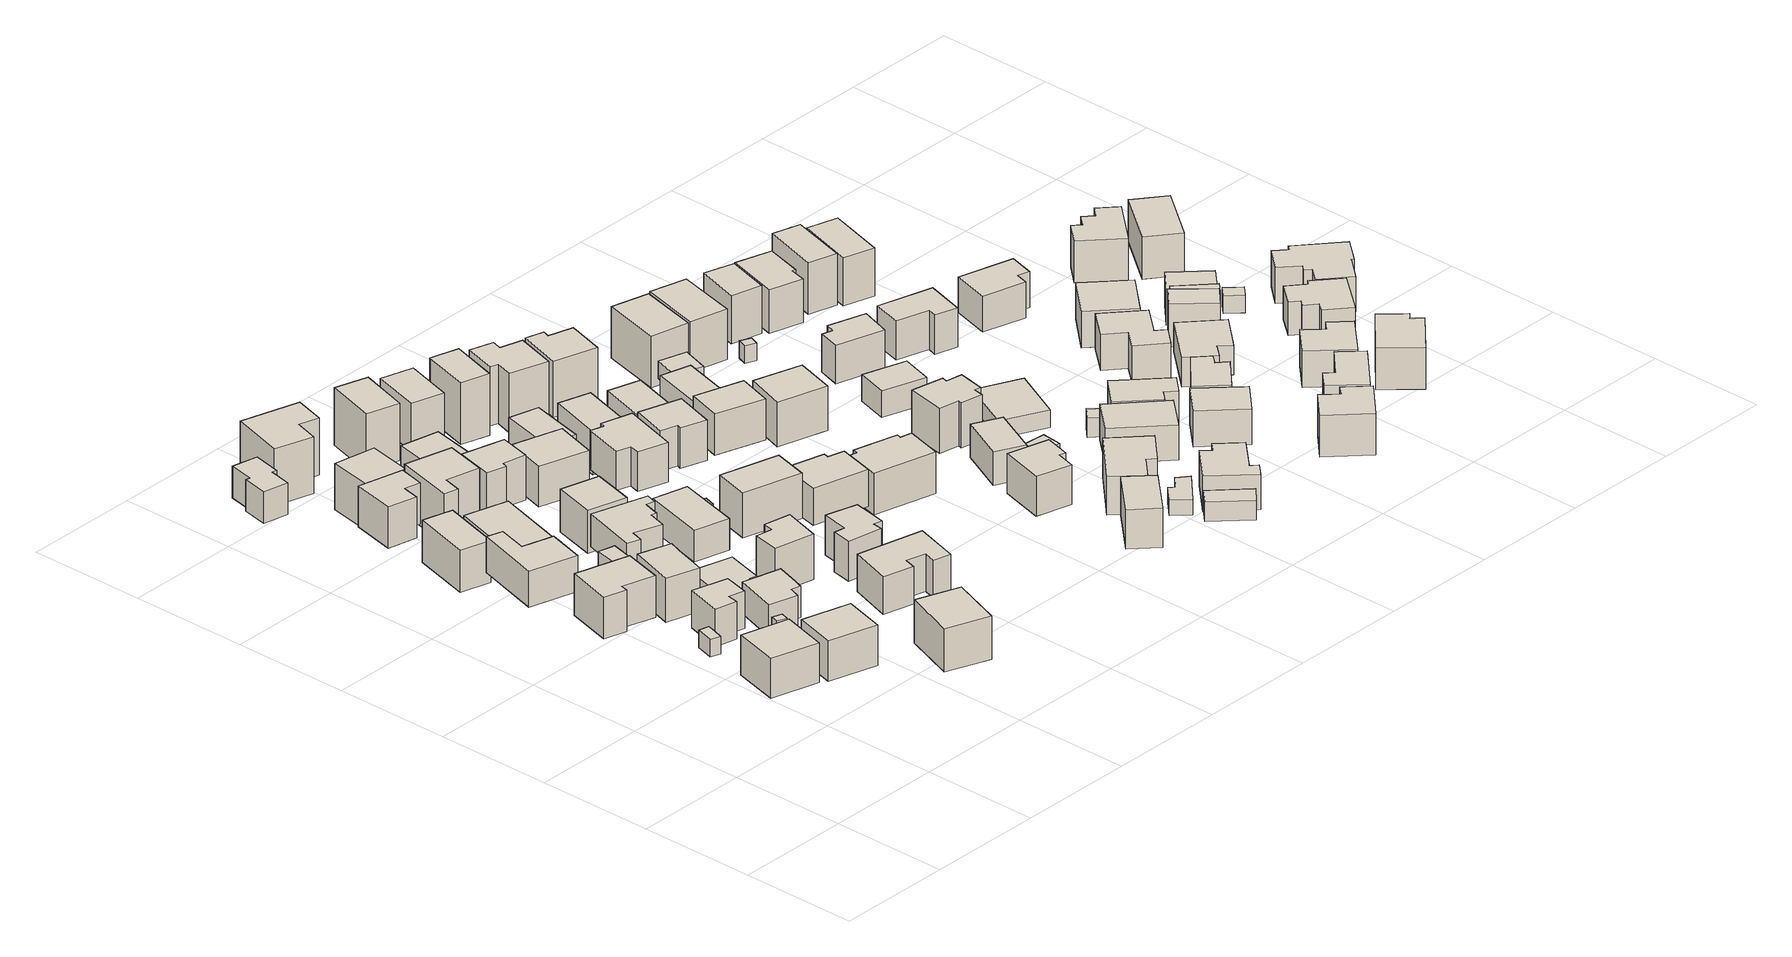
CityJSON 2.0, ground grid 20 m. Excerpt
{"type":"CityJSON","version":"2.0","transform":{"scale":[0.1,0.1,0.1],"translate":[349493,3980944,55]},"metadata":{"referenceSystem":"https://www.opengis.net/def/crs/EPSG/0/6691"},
"CityObjects":{
"building1":{"type":"Building","attributes":{"measuredHeight":8.4},"geometry":[{"type":"Solid","lod":"1","boundaries":[[[[0,1,2,3]],[[2,4,5,3]],[[1,6,4,2]],[[0,7,6,1]],[[3,5,7,0]],[[4,6,7,5]]]]}]},
"building2":{"type":"Building","attributes":{"measuredHeight":3},"geometry":[{"type":"Solid","lod":"1","boundaries":[[[[8,9,10,11,12]],[[11,13,14,12]],[[10,15,13,11]],[[9,16,15,10]],[[8,17,16,9]],[[12,14,17,8]],[[13,15,16,17,14]]]]}]},
"building3":{"type":"Building","attributes":{"measuredHeight":8.1},"geometry":[{"type":"Solid","lod":"1","boundaries":[[[[18,19,20,21,22,23]],[[22,24,25,23]],[[21,26,24,22]],[[20,27,26,21]],[[19,28,27,20]],[[18,29,28,19]],[[23,25,29,18]],[[24,26,27,28,29,25]]]]}]},
"building4":{"type":"Building","attributes":{"measuredHeight":8.3},"geometry":[{"type":"Solid","lod":"1","boundaries":[[[[30,31,32,33]],[[32,34,35,33]],[[31,36,34,32]],[[30,37,36,31]],[[33,35,37,30]],[[34,36,37,35]]]]}]},
"building5":{"type":"Building","attributes":{"measuredHeight":6.3},"geometry":[{"type":"Solid","lod":"1","boundaries":[[[[38,39,40,41,42,43]],[[42,44,45,43]],[[41,46,44,42]],[[40,47,46,41]],[[39,48,47,40]],[[38,49,48,39]],[[43,45,49,38]],[[44,46,47,48,49,45]]]]}]},
"building6":{"type":"Building","attributes":{"measuredHeight":8.4},"geometry":[{"type":"Solid","lod":"1","boundaries":[[[[50,51,52,53,54,55]],[[54,56,57,55]],[[53,58,56,54]],[[52,59,58,53]],[[51,60,59,52]],[[50,61,60,51]],[[55,57,61,50]],[[56,58,59,60,61,57]]]]}]},
"building7":{"type":"Building","attributes":{"measuredHeight":3},"geometry":[{"type":"Solid","lod":"1","boundaries":[[[[62,63,64,65]],[[64,66,67,65]],[[63,68,66,64]],[[62,69,68,63]],[[65,67,69,62]],[[66,68,69,67]]]]}]},
"building8":{"type":"Building","attributes":{"measuredHeight":9},"geometry":[{"type":"Solid","lod":"1","boundaries":[[[[70,71,72,73]],[[72,74,75,73]],[[71,76,74,72]],[[70,77,76,71]],[[73,75,77,70]],[[74,76,77,75]]]]}]},
"building9":{"type":"Building","attributes":{"measuredHeight":7.5},"geometry":[{"type":"Solid","lod":"1","boundaries":[[[[78,79,80,81,82]],[[81,83,84,82]],[[80,85,83,81]],[[79,86,85,80]],[[78,87,86,79]],[[82,84,87,78]],[[83,85,86,87,84]]]]}]},
"building10":{"type":"Building","attributes":{"measuredHeight":5.4},"geometry":[{"type":"Solid","lod":"1","boundaries":[[[[88,89,90,91,92,93,94]],[[93,95,96,94]],[[92,97,95,93]],[[91,98,97,92]],[[90,99,98,91]],[[89,100,99,90]],[[88,101,100,89]],[[94,96,101,88]],[[95,97,98,99,100,101,96]]]]}]},
"building11":{"type":"Building","attributes":{"measuredHeight":6.8},"geometry":[{"type":"Solid","lod":"1","boundaries":[[[[102,103,104,105,106,107]],[[106,108,109,107]],[[105,110,108,106]],[[104,111,110,105]],[[103,112,111,104]],[[102,113,112,103]],[[107,109,113,102]],[[108,110,111,112,113,109]]]]}]},
"building12":{"type":"Building","attributes":{"measuredHeight":8.8},"geometry":[{"type":"Solid","lod":"1","boundaries":[[[[114,115,116,117]],[[116,118,119,117]],[[115,120,118,116]],[[114,121,120,115]],[[117,119,121,114]],[[118,120,121,119]]]]}]},
"building13":{"type":"Building","attributes":{"measuredHeight":3},"geometry":[{"type":"Solid","lod":"1","boundaries":[[[[122,123,124,125]],[[124,126,127,125]],[[123,128,126,124]],[[122,129,128,123]],[[125,127,129,122]],[[126,128,129,127]]]]}]},
"building14":{"type":"Building","attributes":{"measuredHeight":3},"geometry":[{"type":"Solid","lod":"1","boundaries":[[[[130,131,132,133,134,135]],[[134,136,137,135]],[[133,138,136,134]],[[132,139,138,133]],[[131,140,139,132]],[[130,141,140,131]],[[135,137,141,130]],[[136,138,139,140,141,137]]]]}]},
"building15":{"type":"Building","attributes":{"measuredHeight":7},"geometry":[{"type":"Solid","lod":"1","boundaries":[[[[142,143,144,145,146,147]],[[146,148,149,147]],[[145,150,148,146]],[[144,151,150,145]],[[143,152,151,144]],[[142,153,152,143]],[[147,149,153,142]],[[148,150,151,152,153,149]]]]}]},
"building16":{"type":"Building","attributes":{"measuredHeight":8.1},"geometry":[{"type":"Solid","lod":"1","boundaries":[[[[154,155,156,157,158,159,160,161,162,163]],[[162,164,165,163]],[[161,166,164,162]],[[160,167,166,161]],[[159,168,167,160]],[[158,169,168,159]],[[157,170,169,158]],[[156,171,170,157]],[[155,172,171,156]],[[154,173,172,155]],[[163,165,173,154]],[[164,166,167,168,169,170,171,172,173,165]]]]}]},
"building17":{"type":"Building","attributes":{"measuredHeight":6.6},"geometry":[{"type":"Solid","lod":"1","boundaries":[[[[174,175,176,177,178,179,180,181]],[[180,182,183,181]],[[179,184,182,180]],[[178,185,184,179]],[[177,186,185,178]],[[176,187,186,177]],[[175,188,187,176]],[[174,189,188,175]],[[181,183,189,174]],[[182,184,185,186,187,188,189,183]]]]}]},
"building18":{"type":"Building","attributes":{"measuredHeight":9.1},"geometry":[{"type":"Solid","lod":"1","boundaries":[[[[190,191,192,193]],[[192,194,195,193]],[[191,196,194,192]],[[190,197,196,191]],[[193,195,197,190]],[[194,196,197,195]]]]}]},
"building19":{"type":"Building","attributes":{"measuredHeight":9.7},"geometry":[{"type":"Solid","lod":"1","boundaries":[[[[198,199,200,201,202,203]],[[202,204,205,203]],[[201,206,204,202]],[[200,207,206,201]],[[199,208,207,200]],[[198,209,208,199]],[[203,205,209,198]],[[204,206,207,208,209,205]]]]}]},
"building20":{"type":"Building","attributes":{"measuredHeight":8.8},"geometry":[{"type":"Solid","lod":"1","boundaries":[[[[210,211,212,213,214,215]],[[214,216,217,215]],[[213,218,216,214]],[[212,219,218,213]],[[211,220,219,212]],[[210,221,220,211]],[[215,217,221,210]],[[216,218,219,220,221,217]]]]}]},
"building21":{"type":"Building","attributes":{"measuredHeight":8.9},"geometry":[{"type":"Solid","lod":"1","boundaries":[[[[222,223,224,225]],[[224,226,227,225]],[[223,228,226,224]],[[222,229,228,223]],[[225,227,229,222]],[[226,228,229,227]]]]}]},
"building22":{"type":"Building","attributes":{"measuredHeight":7.9},"geometry":[{"type":"Solid","lod":"1","boundaries":[[[[230,231,232,233,234,235,236,237]],[[236,238,239,237]],[[235,240,238,236]],[[234,241,240,235]],[[233,242,241,234]],[[232,243,242,233]],[[231,244,243,232]],[[230,245,244,231]],[[237,239,245,230]],[[238,240,241,242,243,244,245,239]]]]}]},
"building23":{"type":"Building","attributes":{"measuredHeight":7.2},"geometry":[{"type":"Solid","lod":"1","boundaries":[[[[246,247,248,249]],[[248,250,251,249]],[[247,252,250,248]],[[246,253,252,247]],[[249,251,253,246]],[[250,252,253,251]]]]}]},
"building24":{"type":"Building","attributes":{"measuredHeight":9},"geometry":[{"type":"Solid","lod":"1","boundaries":[[[[254,255,256,257,258,259]],[[258,260,261,259]],[[257,262,260,258]],[[256,263,262,257]],[[255,264,263,256]],[[254,265,264,255]],[[259,261,265,254]],[[260,262,263,264,265,261]]]]}]},
"building25":{"type":"Building","attributes":{"measuredHeight":11.5},"geometry":[{"type":"Solid","lod":"1","boundaries":[[[[266,267,268,269,270,271]],[[270,272,273,271]],[[269,274,272,270]],[[268,275,274,269]],[[267,276,275,268]],[[266,277,276,267]],[[271,273,277,266]],[[272,274,275,276,277,273]]]]}]},
"building26":{"type":"Building","attributes":{"measuredHeight":11.5},"geometry":[{"type":"Solid","lod":"1","boundaries":[[[[266,267,268,269,270,271]],[[270,272,273,271]],[[269,274,272,270]],[[268,275,274,269]],[[267,276,275,268]],[[266,277,276,267]],[[271,273,277,266]],[[272,274,275,276,277,273]]]]}]},
"building27":{"type":"Building","attributes":{"measuredHeight":7.4},"geometry":[{"type":"Solid","lod":"1","boundaries":[[[[278,279,280,281]],[[280,282,283,281]],[[279,284,282,280]],[[278,285,284,279]],[[281,283,285,278]],[[282,284,285,283]]]]}]},
"building28":{"type":"Building","attributes":{"measuredHeight":7.8},"geometry":[{"type":"Solid","lod":"1","boundaries":[[[[286,287,288,289,290,291,292,293]],[[292,294,295,293]],[[291,296,294,292]],[[290,297,296,291]],[[289,298,297,290]],[[288,299,298,289]],[[287,300,299,288]],[[286,301,300,287]],[[293,295,301,286]],[[294,296,297,298,299,300,301,295]]]]}]},
"building29":{"type":"Building","attributes":{"measuredHeight":3},"geometry":[{"type":"Solid","lod":"1","boundaries":[[[[302,303,304,305]],[[304,306,307,305]],[[303,308,306,304]],[[302,309,308,303]],[[305,307,309,302]],[[306,308,309,307]]]]}]},
"building30":{"type":"Building","attributes":{"measuredHeight":6.9},"geometry":[{"type":"Solid","lod":"1","boundaries":[[[[310,311,312,313]],[[312,314,315,313]],[[311,316,314,312]],[[310,317,316,311]],[[313,315,317,310]],[[314,316,317,315]]]]}]},
"building31":{"type":"Building","attributes":{"measuredHeight":8.6},"geometry":[{"type":"Solid","lod":"1","boundaries":[[[[318,319,320,321]],[[320,322,323,321]],[[319,324,322,320]],[[318,325,324,319]],[[321,323,325,318]],[[322,324,325,323]]]]}]},
"building32":{"type":"Building","attributes":{"measuredHeight":9.8},"geometry":[{"type":"Solid","lod":"1","boundaries":[[[[326,327,328,329]],[[328,330,331,329]],[[327,332,330,328]],[[326,333,332,327]],[[329,331,333,326]],[[330,332,333,331]]]]}]},
"building33":{"type":"Building","attributes":{"measuredHeight":9.8},"geometry":[{"type":"Solid","lod":"1","boundaries":[[[[329,326,327,328]],[[327,332,330,328]],[[326,333,332,327]],[[329,331,333,326]],[[328,330,331,329]],[[332,333,331,330]]]]}]},
"building34":{"type":"Building","attributes":{"measuredHeight":8.1},"geometry":[{"type":"Solid","lod":"1","boundaries":[[[[334,335,336,337]],[[336,338,339,337]],[[335,340,338,336]],[[334,341,340,335]],[[337,339,341,334]],[[338,340,341,339]]]]}]},
"building35":{"type":"Building","attributes":{"measuredHeight":8.5},"geometry":[{"type":"Solid","lod":"1","boundaries":[[[[342,343,344,345,346,347,348,349]],[[348,350,351,349]],[[347,352,350,348]],[[346,353,352,347]],[[345,354,353,346]],[[344,355,354,345]],[[343,356,355,344]],[[342,357,356,343]],[[349,351,357,342]],[[350,352,353,354,355,356,357,351]]]]}]},
"building36":{"type":"Building","attributes":{"measuredHeight":6.2},"geometry":[{"type":"Solid","lod":"1","boundaries":[[[[358,359,360,361,362,363]],[[362,364,365,363]],[[361,366,364,362]],[[360,367,366,361]],[[359,368,367,360]],[[358,369,368,359]],[[363,365,369,358]],[[364,366,367,368,369,365]]]]}]},
"building37":{"type":"Building","attributes":{"measuredHeight":10.2},"geometry":[{"type":"Solid","lod":"1","boundaries":[[[[370,371,372,373]],[[372,374,375,373]],[[371,376,374,372]],[[370,377,376,371]],[[373,375,377,370]],[[374,376,377,375]]]]}]},
"building38":{"type":"Building","attributes":{"measuredHeight":10.2},"geometry":[{"type":"Solid","lod":"1","boundaries":[[[[372,373,370,371]],[[370,377,376,371]],[[373,375,377,370]],[[372,374,375,373]],[[371,376,374,372]],[[377,375,374,376]]]]}]},
"building39":{"type":"Building","attributes":{"measuredHeight":8},"geometry":[{"type":"Solid","lod":"1","boundaries":[[[[378,379,380,381]],[[380,382,383,381]],[[379,384,382,380]],[[378,385,384,379]],[[381,383,385,378]],[[382,384,385,383]]]]}]},
"building40":{"type":"Building","attributes":{"measuredHeight":11.9},"geometry":[{"type":"Solid","lod":"1","boundaries":[[[[386,387,388,389]],[[388,390,391,389]],[[387,392,390,388]],[[386,393,392,387]],[[389,391,393,386]],[[390,392,393,391]]]]}]},
"building41":{"type":"Building","attributes":{"measuredHeight":8},"geometry":[{"type":"Solid","lod":"1","boundaries":[[[[394,395,396,397,398,399]],[[398,400,401,399]],[[397,402,400,398]],[[396,403,402,397]],[[395,404,403,396]],[[394,405,404,395]],[[399,401,405,394]],[[400,402,403,404,405,401]]]]}]},
"building42":{"type":"Building","attributes":{"measuredHeight":7.6},"geometry":[{"type":"Solid","lod":"1","boundaries":[[[[406,407,408,409]],[[408,410,411,409]],[[407,412,410,408]],[[406,413,412,407]],[[409,411,413,406]],[[410,412,413,411]]]]}]},
"building43":{"type":"Building","attributes":{"measuredHeight":8.5},"geometry":[{"type":"Solid","lod":"1","boundaries":[[[[414,415,416,417,418,419,420,421]],[[420,422,423,421]],[[419,424,422,420]],[[418,425,424,419]],[[417,426,425,418]],[[416,427,426,417]],[[415,428,427,416]],[[414,429,428,415]],[[421,423,429,414]],[[422,424,425,426,427,428,429,423]]]]}]},
"building44":{"type":"Building","attributes":{"measuredHeight":8},"geometry":[{"type":"Solid","lod":"1","boundaries":[[[[430,431,432,433]],[[432,434,435,433]],[[431,436,434,432]],[[430,437,436,431]],[[433,435,437,430]],[[434,436,437,435]]]]}]},
"building45":{"type":"Building","attributes":{"measuredHeight":11.7},"geometry":[{"type":"Solid","lod":"1","boundaries":[[[[438,439,440,441,442,443,444,445]],[[444,446,447,445]],[[443,448,446,444]],[[442,449,448,443]],[[441,450,449,442]],[[440,451,450,441]],[[439,452,451,440]],[[438,453,452,439]],[[445,447,453,438]],[[446,448,449,450,451,452,453,447]]]]}]},
"building46":{"type":"Building","attributes":{"measuredHeight":6.8},"geometry":[{"type":"Solid","lod":"1","boundaries":[[[[454,455,456,457,458,459]],[[458,460,461,459]],[[457,462,460,458]],[[456,463,462,457]],[[455,464,463,456]],[[454,465,464,455]],[[459,461,465,454]],[[460,462,463,464,465,461]]]]}]},
"building47":{"type":"Building","attributes":{"measuredHeight":9},"geometry":[{"type":"Solid","lod":"1","boundaries":[[[[466,467,468,469]],[[468,470,471,469]],[[467,472,470,468]],[[466,473,472,467]],[[469,471,473,466]],[[470,472,473,471]]]]}]},
"building48":{"type":"Building","attributes":{"measuredHeight":7.2},"geometry":[{"type":"Solid","lod":"1","boundaries":[[[[474,475,476,477,478,479]],[[478,480,481,479]],[[477,482,480,478]],[[476,483,482,477]],[[475,484,483,476]],[[474,485,484,475]],[[479,481,485,474]],[[480,482,483,484,485,481]]]]}]},
"building49":{"type":"Building","attributes":{"measuredHeight":2.6},"geometry":[{"type":"Solid","lod":"1","boundaries":[[[[486,487,488,489,490,491]],[[490,492,493,491]],[[489,494,492,490]],[[488,495,494,489]],[[487,496,495,488]],[[486,497,496,487]],[[491,493,497,486]],[[492,494,495,496,497,493]]]]}]},
"building50":{"type":"Building","attributes":{"measuredHeight":7.9},"geometry":[{"type":"Solid","lod":"1","boundaries":[[[[498,499,500,501]],[[500,502,503,501]],[[499,504,502,500]],[[498,505,504,499]],[[501,503,505,498]],[[502,504,505,503]]]]}]},
"building51":{"type":"Building","attributes":{"measuredHeight":3.5},"geometry":[{"type":"Solid","lod":"1","boundaries":[[[[506,507,508,509]],[[508,510,511,509]],[[507,512,510,508]],[[506,513,512,507]],[[509,511,513,506]],[[510,512,513,511]]]]}]},
"building52":{"type":"Building","attributes":{"measuredHeight":11.4},"geometry":[{"type":"Solid","lod":"1","boundaries":[[[[514,515,516,517,518,519]],[[518,520,521,519]],[[517,522,520,518]],[[516,523,522,517]],[[515,524,523,516]],[[514,525,524,515]],[[519,521,525,514]],[[520,522,523,524,525,521]]]]}]},
"building53":{"type":"Building","attributes":{"measuredHeight":11.4},"geometry":[{"type":"Solid","lod":"1","boundaries":[[[[516,517,518,519,514,515]],[[514,525,524,515]],[[519,521,525,514]],[[518,520,521,519]],[[517,522,520,518]],[[516,523,522,517]],[[515,524,523,516]],[[525,521,520,522,523,524]]]]}]},
"building54":{"type":"Building","attributes":{"measuredHeight":5.6},"geometry":[{"type":"Solid","lod":"1","boundaries":[[[[526,527,528,529]],[[528,530,531,529]],[[527,532,530,528]],[[526,533,532,527]],[[529,531,533,526]],[[530,532,533,531]]]]}]},
"building55":{"type":"Building","attributes":{"measuredHeight":8.6},"geometry":[{"type":"Solid","lod":"1","boundaries":[[[[534,535,536,537]],[[536,538,539,537]],[[535,540,538,536]],[[534,541,540,535]],[[537,539,541,534]],[[538,540,541,539]]]]}]},
"building56":{"type":"Building","attributes":{"measuredHeight":2.7},"geometry":[{"type":"Solid","lod":"1","boundaries":[[[[542,543,544,545]],[[544,546,547,545]],[[543,548,546,544]],[[542,549,548,543]],[[545,547,549,542]],[[546,548,549,547]]]]}]},
"building57":{"type":"Building","attributes":{"measuredHeight":7.4},"geometry":[{"type":"Solid","lod":"1","boundaries":[[[[550,551,552,553,554,555,556,557]],[[556,558,559,557]],[[555,560,558,556]],[[554,561,560,555]],[[553,562,561,554]],[[552,563,562,553]],[[551,564,563,552]],[[550,565,564,551]],[[557,559,565,550]],[[558,560,561,562,563,564,565,559]]]]}]},
"building58":{"type":"Building","attributes":{"measuredHeight":8.2},"geometry":[{"type":"Solid","lod":"1","boundaries":[[[[566,567,568,569,570,571,572,573,574,575]],[[574,576,577,575]],[[573,578,576,574]],[[572,579,578,573]],[[571,580,579,572]],[[570,581,580,571]],[[569,582,581,570]],[[568,583,582,569]],[[567,584,583,568]],[[566,585,584,567]],[[575,577,585,566]],[[576,578,579,580,581,582,583,584,585,577]]]]}]},
"building59":{"type":"Building","attributes":{"measuredHeight":3},"geometry":[{"type":"Solid","lod":"1","boundaries":[[[[586,587,588,589]],[[588,590,591,589]],[[587,592,590,588]],[[586,593,592,587]],[[589,591,593,586]],[[590,592,593,591]]]]}]},
"building60":{"type":"Building","attributes":{"measuredHeight":7.9},"geometry":[{"type":"Solid","lod":"1","boundaries":[[[[594,595,596,597]],[[596,598,599,597]],[[595,600,598,596]],[[594,601,600,595]],[[597,599,601,594]],[[598,600,601,599]]]]}]},
"building61":{"type":"Building","attributes":{"measuredHeight":3.3},"geometry":[{"type":"Solid","lod":"1","boundaries":[[[[602,603,604,605]],[[604,606,607,605]],[[603,608,606,604]],[[602,609,608,603]],[[605,607,609,602]],[[606,608,609,607]]]]}]},
"building62":{"type":"Building","attributes":{"measuredHeight":9.7},"geometry":[{"type":"Solid","lod":"1","boundaries":[[[[610,611,612,613]],[[612,614,615,613]],[[611,616,614,612]],[[610,617,616,611]],[[613,615,617,610]],[[614,616,617,615]]]]}]},
"building63":{"type":"Building","attributes":{"measuredHeight":3},"geometry":[{"type":"Solid","lod":"1","boundaries":[[[[618,619,620,621]],[[620,622,623,621]],[[619,624,622,620]],[[618,625,624,619]],[[621,623,625,618]],[[622,624,625,623]]]]}]},
"building64":{"type":"Building","attributes":{"measuredHeight":6},"geometry":[{"type":"Solid","lod":"1","boundaries":[[[[626,627,628,629]],[[628,630,631,629]],[[627,632,630,628]],[[626,633,632,627]],[[629,631,633,626]],[[630,632,633,631]]]]}]},
"building65":{"type":"Building","attributes":{"measuredHeight":7.4},"geometry":[{"type":"Solid","lod":"1","boundaries":[[[[634,635,636,637,638,639]],[[638,640,641,639]],[[637,642,640,638]],[[636,643,642,637]],[[635,644,643,636]],[[634,645,644,635]],[[639,641,645,634]],[[640,642,643,644,645,641]]]]}]},
"building66":{"type":"Building","attributes":{"measuredHeight":9.5},"geometry":[{"type":"Solid","lod":"1","boundaries":[[[[646,647,648,649]],[[648,650,651,649]],[[647,652,650,648]],[[646,653,652,647]],[[649,651,653,646]],[[650,652,653,651]]]]}]},
"building67":{"type":"Building","attributes":{"measuredHeight":9.5},"geometry":[{"type":"Solid","lod":"1","boundaries":[[[[646,647,648,649]],[[648,650,651,649]],[[647,652,650,648]],[[646,653,652,647]],[[649,651,653,646]],[[650,652,653,651]]]]}]},
"building68":{"type":"Building","attributes":{"measuredHeight":3},"geometry":[{"type":"Solid","lod":"1","boundaries":[[[[654,655,656,657]],[[656,658,659,657]],[[655,660,658,656]],[[654,661,660,655]],[[657,659,661,654]],[[658,660,661,659]]]]}]},
"building69":{"type":"Building","attributes":{"measuredHeight":7.1},"geometry":[{"type":"Solid","lod":"1","boundaries":[[[[662,663,664,665]],[[664,666,667,665]],[[663,668,666,664]],[[662,669,668,663]],[[665,667,669,662]],[[666,668,669,667]]]]}]},
"building70":{"type":"Building","attributes":{"measuredHeight":7.4},"geometry":[{"type":"Solid","lod":"1","boundaries":[[[[670,671,672,673,674,675]],[[674,676,677,675]],[[673,678,676,674]],[[672,679,678,673]],[[671,680,679,672]],[[670,681,680,671]],[[675,677,681,670]],[[676,678,679,680,681,677]]]]}]},
"building71":{"type":"Building","attributes":{"measuredHeight":6.3},"geometry":[{"type":"Solid","lod":"1","boundaries":[[[[682,683,684,685,686,687,688]],[[687,689,690,688]],[[686,691,689,687]],[[685,692,691,686]],[[684,693,692,685]],[[683,694,693,684]],[[682,695,694,683]],[[688,690,695,682]],[[689,691,692,693,694,695,690]]]]}]},
"building72":{"type":"Building","attributes":{"measuredHeight":8},"geometry":[{"type":"Solid","lod":"1","boundaries":[[[[696,697,698,699,700,701]],[[700,702,703,701]],[[699,704,702,700]],[[698,705,704,699]],[[697,706,705,698]],[[696,707,706,697]],[[701,703,707,696]],[[702,704,705,706,707,703]]]]}]},
"building73":{"type":"Building","attributes":{"measuredHeight":8.2},"geometry":[{"type":"Solid","lod":"1","boundaries":[[[[708,709,710,711]],[[710,712,713,711]],[[709,714,712,710]],[[708,715,714,709]],[[711,713,715,708]],[[712,714,715,713]]]]}]},
"building74":{"type":"Building","attributes":{"measuredHeight":8.5},"geometry":[{"type":"Solid","lod":"1","boundaries":[[[[716,717,718,719,720,721]],[[720,722,723,721]],[[719,724,722,720]],[[718,725,724,719]],[[717,726,725,718]],[[716,727,726,717]],[[721,723,727,716]],[[722,724,725,726,727,723]]]]}]},
"building75":{"type":"Building","attributes":{"measuredHeight":9.3},"geometry":[{"type":"Solid","lod":"1","boundaries":[[[[728,729,730,731,732,733]],[[732,734,735,733]],[[731,736,734,732]],[[730,737,736,731]],[[729,738,737,730]],[[728,739,738,729]],[[733,735,739,728]],[[734,736,737,738,739,735]]]]}]},
"building76":{"type":"Building","attributes":{"measuredHeight":9.3},"geometry":[{"type":"Solid","lod":"1","boundaries":[[[[728,729,730,731,732,733]],[[732,734,735,733]],[[731,736,734,732]],[[730,737,736,731]],[[729,738,737,730]],[[728,739,738,729]],[[733,735,739,728]],[[734,736,737,738,739,735]]]]}]},
"building77":{"type":"Building","attributes":{"measuredHeight":7.8},"geometry":[{"type":"Solid","lod":"1","boundaries":[[[[740,741,742,743,744,745,746,747]],[[746,748,749,747]],[[745,750,748,746]],[[744,751,750,745]],[[743,752,751,744]],[[742,753,752,743]],[[741,754,753,742]],[[740,755,754,741]],[[747,749,755,740]],[[748,750,751,752,753,754,755,749]]]]}]},
"building78":{"type":"Building","attributes":{"measuredHeight":8.8},"geometry":[{"type":"Solid","lod":"1","boundaries":[[[[756,757,758,759,760,761]],[[760,762,763,761]],[[759,764,762,760]],[[758,765,764,759]],[[757,766,765,758]],[[756,767,766,757]],[[761,763,767,756]],[[762,764,765,766,767,763]]]]}]},
"building79":{"type":"Building","attributes":{"measuredHeight":3},"geometry":[{"type":"Solid","lod":"1","boundaries":[[[[768,769,770,771]],[[770,772,773,771]],[[769,774,772,770]],[[768,775,774,769]],[[771,773,775,768]],[[772,774,775,773]]]]}]},
"building80":{"type":"Building","attributes":{"measuredHeight":7.1},"geometry":[{"type":"Solid","lod":"1","boundaries":[[[[776,777,778,779,780,781]],[[780,782,783,781]],[[779,784,782,780]],[[778,785,784,779]],[[777,786,785,778]],[[776,787,786,777]],[[781,783,787,776]],[[782,784,785,786,787,783]]]]}]},
"building81":{"type":"Building","attributes":{"measuredHeight":9.7},"geometry":[{"type":"Solid","lod":"1","boundaries":[[[[788,789,790,791]],[[790,792,793,791]],[[789,794,792,790]],[[788,795,794,789]],[[791,793,795,788]],[[792,794,795,793]]]]}]},
"building82":{"type":"Building","attributes":{"measuredHeight":8.9},"geometry":[{"type":"Solid","lod":"1","boundaries":[[[[796,797,798,799]],[[798,800,801,799]],[[797,802,800,798]],[[796,803,802,797]],[[799,801,803,796]],[[800,802,803,801]]]]}]},
"building83":{"type":"Building","attributes":{"measuredHeight":8.3},"geometry":[{"type":"Solid","lod":"1","boundaries":[[[[804,805,806,807,808,809]],[[808,810,811,809]],[[807,812,810,808]],[[806,813,812,807]],[[805,814,813,806]],[[804,815,814,805]],[[809,811,815,804]],[[810,812,813,814,815,811]]]]}]},
"building84":{"type":"Building","attributes":{"measuredHeight":7.9},"geometry":[{"type":"Solid","lod":"1","boundaries":[[[[816,817,818,819]],[[818,820,821,819]],[[817,822,820,818]],[[816,823,822,817]],[[819,821,823,816]],[[820,822,823,821]]]]}]},
"building85":{"type":"Building","attributes":{"measuredHeight":8},"geometry":[{"type":"Solid","lod":"1","boundaries":[[[[824,825,826,827,828,829]],[[828,830,831,829]],[[827,832,830,828]],[[826,833,832,827]],[[825,834,833,826]],[[824,835,834,825]],[[829,831,835,824]],[[830,832,833,834,835,831]]]]}]},
"building86":{"type":"Building","attributes":{"measuredHeight":8.7},"geometry":[{"type":"Solid","lod":"1","boundaries":[[[[836,837,838,839]],[[838,840,841,839]],[[837,842,840,838]],[[836,843,842,837]],[[839,841,843,836]],[[840,842,843,841]]]]}]},
"building87":{"type":"Building","attributes":{"measuredHeight":6.5},"geometry":[{"type":"Solid","lod":"1","boundaries":[[[[844,845,846,847]],[[846,848,849,847]],[[845,850,848,846]],[[844,851,850,845]],[[847,849,851,844]],[[848,850,851,849]]]]}]},
"building88":{"type":"Building","attributes":{"measuredHeight":8},"geometry":[{"type":"Solid","lod":"1","boundaries":[[[[852,853,854,855,856,857]],[[856,858,859,857]],[[855,860,858,856]],[[854,861,860,855]],[[853,862,861,854]],[[852,863,862,853]],[[857,859,863,852]],[[858,860,861,862,863,859]]]]}]},
"building89":{"type":"Building","attributes":{"measuredHeight":7.7},"geometry":[{"type":"Solid","lod":"1","boundaries":[[[[864,865,866,867]],[[866,868,869,867]],[[865,870,868,866]],[[864,871,870,865]],[[867,869,871,864]],[[868,870,871,869]]]]}]},
"building90":{"type":"Building","attributes":{"measuredHeight":3},"geometry":[{"type":"Solid","lod":"1","boundaries":[[[[872,873,874,875]],[[874,876,877,875]],[[873,878,876,874]],[[872,879,878,873]],[[875,877,879,872]],[[876,878,879,877]]]]}]},
"building91":{"type":"Building","attributes":{"measuredHeight":7.8},"geometry":[{"type":"Solid","lod":"1","boundaries":[[[[880,881,882,883,884,885,886,887,888,889]],[[888,890,891,889]],[[887,892,890,888]],[[886,893,892,887]],[[885,894,893,886]],[[884,895,894,885]],[[883,896,895,884]],[[882,897,896,883]],[[881,898,897,882]],[[880,899,898,881]],[[889,891,899,880]],[[890,892,893,894,895,896,897,898,899,891]]]]}]},
"building92":{"type":"Building","attributes":{"measuredHeight":7.9},"geometry":[{"type":"Solid","lod":"1","boundaries":[[[[900,901,902,903,904,905,906,907]],[[906,908,909,907]],[[905,910,908,906]],[[904,911,910,905]],[[903,912,911,904]],[[902,913,912,903]],[[901,914,913,902]],[[900,915,914,901]],[[907,909,915,900]],[[908,910,911,912,913,914,915,909]]]]}]},
"building93":{"type":"Building","attributes":{"measuredHeight":7.7},"geometry":[{"type":"Solid","lod":"1","boundaries":[[[[916,917,918,919]],[[918,920,921,919]],[[917,922,920,918]],[[916,923,922,917]],[[919,921,923,916]],[[920,922,923,921]]]]}]},
"building94":{"type":"Building","attributes":{"measuredHeight":8},"geometry":[{"type":"Solid","lod":"1","boundaries":[[[[924,925,926,927,928,929,930,931,932,933,934,935]],[[934,936,937,935]],[[933,938,936,934]],[[932,939,938,933]],[[931,940,939,932]],[[930,941,940,931]],[[929,942,941,930]],[[928,943,942,929]],[[927,944,943,928]],[[926,945,944,927]],[[925,946,945,926]],[[924,947,946,925]],[[935,937,947,924]],[[936,938,939,940,941,942,943,944,945,946,947,937]]]]}]}
},
"vertices":[
[49,235,144],[131,213,144],[109,134,144],[28,157,144],[109,134,212],[28,157,212],[131,213,212],[49,235,212],
[82,327,146],[78,313,146],[72,295,146],[55,300,146],[64,331,146],[55,300,176],[64,331,176],[72,295,176],[78,313,176],[82,327,176],
[119,516,135],[101,449,135],[45,465,135],[42,453,135],[4,464,135],[26,542,135],[4,464,206],[26,542,206],[42,453,206],[45,465,206],[101,449,206],[119,516,206],
[148,204,138],[231,181,138],[211,110,138],[128,133,138],[211,110,207],[128,133,207],[231,181,207],[148,204,207],
[171,369,138],[160,326,138],[133,333,138],[130,315,138],[92,323,138],[110,386,138],[92,323,202],[110,386,202],[130,315,202],[133,333,202],[160,326,202],[171,369,202],
[42,730,127],[70,722,127],[56,672,127],[109,657,127],[91,593,127],[9,616,127],[91,593,188],[9,616,188],[109,657,188],[56,672,188],[70,722,188],[42,730,188],
[192,281,137],[187,267,137],[171,273,137],[175,286,137],[171,273,167],[175,286,167],[187,267,167],[192,281,167],
[51,729,106],[0,743,106],[28,843,106],[79,829,106],[28,843,178],[79,829,178],[0,743,178],[51,729,178],
[189,496,129],[181,474,129],[164,418,129],[108,435,129],[132,513,129],[108,435,204],[132,513,204],[164,418,204],[181,474,204],[189,496,204],
[265,349,131],[253,311,131],[247,294,131],[231,298,131],[224,279,131],[175,292,131],[199,366,131],[175,292,185],[199,366,185],[224,279,185],[231,298,185],[247,294,185],[253,311,185],[265,349,185],
[131,650,104],[109,657,104],[56,672,104],[70,722,104],[101,827,104],[176,806,104],[101,827,160],[176,806,160],[70,722,160],[56,672,160],[109,657,160],[131,650,160],
[380,96,129],[347,7,129],[273,34,129],[306,123,129],[273,34,203],[306,123,203],[347,7,203],[380,96,203],
[190,609,125],[180,567,125],[152,574,125],[162,616,125],[152,574,155],[162,616,155],[180,567,155],[190,609,155],
[281,459,125],[264,395,125],[251,398,125],[246,378,125],[186,395,125],[209,478,125],[186,395,155],[209,478,155],[246,378,155],[251,398,155],[264,395,155],[281,459,155],
[148,989,83],[138,945,83],[110,951,83],[104,922,83],[54,933,83],[71,1007,83],[54,933,153],[71,1007,153],[104,922,153],[110,951,153],[138,945,153],[148,989,153],
[220,599,111],[214,579,111],[191,586,111],[220,683,111],[315,655,111],[309,636,111],[294,640,111],[286,612,111],[277,615,111],[268,584,111],[277,615,167],[268,584,167],[286,612,167],[294,640,167],[309,636,167],[315,655,167],[220,683,167],[191,586,167],[214,579,167],[220,599,167],
[55,1215,35],[62,1213,35],[71,1255,35],[115,1246,35],[105,1198,35],[97,1200,35],[89,1162,35],[46,1171,35],[89,1162,89],[46,1171,89],[97,1200,89],[105,1198,89],[115,1246,89],[71,1255,89],[62,1213,89],[55,1215,89],
[99,1010,59],[115,1093,59],[187,1080,59],[171,996,59],[187,1080,138],[171,996,138],[115,1093,138],[99,1010,138],
[158,912,77],[150,881,77],[126,887,77],[151,988,77],[233,968,77],[216,898,77],[233,968,162],[216,898,162],[151,988,162],[126,887,162],[150,881,162],[158,912,162],
[368,376,111],[299,390,111],[308,436,111],[337,431,111],[341,449,111],[387,440,111],[341,449,188],[387,440,188],[337,431,188],[308,436,188],[299,390,188],[368,376,188],
[289,673,95],[223,691,95],[242,763,95],[308,745,95],[242,763,168],[308,745,168],[223,691,168],[289,673,168],
[379,300,115],[493,274,115],[470,197,115],[440,205,115],[446,225,115],[413,234,115],[407,214,115],[355,228,115],[407,214,179],[355,228,179],[413,234,179],[446,225,179],[440,205,179],[470,197,179],[493,274,179],[379,300,179],
[297,548,104],[325,655,104],[385,640,104],[357,532,104],[385,640,158],[357,532,158],[325,655,158],[297,548,158],
[307,888,72],[267,897,72],[264,888,72],[230,896,72],[246,961,72],[320,942,72],[246,961,148],[320,942,148],[230,896,148],[264,888,148],[267,897,148],[307,888,148],
[117,1214,17],[144,1305,17],[243,1276,17],[228,1224,17],[194,1234,17],[182,1194,17],[194,1234,114],[182,1194,114],[228,1224,114],[243,1276,114],[144,1305,114],[117,1214,114],
[296,1051,55],[280,971,55],[212,985,55],[229,1065,55],[212,985,129],[229,1065,129],[280,971,129],[296,1051,129],
[404,339,106],[410,373,106],[429,370,106],[438,416,106],[492,401,106],[481,342,106],[466,345,106],[464,329,106],[466,345,174],[464,329,174],[481,342,174],[492,401,174],[438,416,174],[429,370,174],[410,373,174],[404,339,174],
[411,626,101],[405,607,101],[385,613,101],[390,632,101],[385,613,132],[390,632,132],[405,607,132],[411,626,132],
[419,917,64],[398,845,64],[314,869,64],[335,941,64],[314,869,133],[335,941,133],[398,845,133],[419,917,133],
[518,533,87],[418,560,87],[434,620,87],[534,593,87],[434,620,164],[534,593,164],[418,560,164],[518,533,164],
[336,1162,18],[280,1178,18],[305,1264,18],[361,1247,18],[305,1264,116],[361,1247,116],[280,1178,116],[336,1162,116],
[395,927,37],[418,1021,37],[469,1008,37],[447,914,37],[469,1008,111],[447,914,111],[418,1021,111],[395,927,111],
[509,788,53],[458,803,53],[463,821,53],[439,828,53],[459,897,53],[481,890,53],[484,899,53],[537,884,53],[484,899,120],[537,884,120],[481,890,120],[459,897,120],[439,828,120],[463,821,120],[458,803,120],[509,788,120],
[615,576,74],[613,567,74],[641,560,74],[625,498,74],[530,522,74],[547,593,74],[530,522,137],[547,593,137],[625,498,137],[641,560,137],[613,567,137],[615,576,137],
[414,1144,24],[359,1160,24],[383,1243,24],[438,1227,24],[383,1243,106],[438,1227,106],[359,1160,106],[414,1144,106],
[475,907,33],[503,1001,33],[558,985,33],[531,891,33],[558,985,106],[531,891,106],[503,1001,106],[475,907,106],
[481,1115,16],[433,1129,16],[457,1211,16],[505,1197,16],[457,1211,121],[505,1197,121],[433,1129,121],[481,1115,121],
[594,788,52],[551,802,52],[553,809,52],[525,818,52],[543,879,52],[615,857,52],[543,879,121],[615,857,121],[525,818,121],[553,809,121],[551,802,121],[594,788,121],
[757,109,96],[824,179,96],[863,141,96],[797,72,96],[863,141,163],[797,72,163],[824,179,163],[757,109,163],
[738,542,58],[736,534,58],[756,530,58],[739,467,58],[632,494,58],[648,555,58],[660,552,58],[662,561,58],[660,552,129],[662,561,129],[648,555,129],[632,494,129],[739,467,129],[756,530,129],[736,534,129],[738,542,129],
[558,882,29],[585,976,29],[640,960,29],[613,866,29],[640,960,101],[613,866,101],[585,976,101],[558,882,101],
[520,1190,14],[560,1178,14],[555,1161,14],[593,1150,14],[573,1081,14],[508,1100,14],[517,1130,14],[504,1134,14],[517,1130,115],[504,1134,115],[508,1100,115],[573,1081,115],[593,1150,115],[555,1161,115],[560,1178,115],[520,1190,115],
[856,349,77],[844,305,77],[833,308,77],[824,275,77],[764,292,77],[785,368,77],[764,292,145],[785,368,145],[824,275,145],[833,308,145],[844,305,145],[856,349,145],
[702,769,47],[619,795,47],[637,854,47],[720,828,47],[637,854,117],[720,828,117],[619,795,117],[702,769,117],
[819,202,90],[898,281,90],[954,228,90],[907,181,90],[894,192,90],[861,159,90],[894,192,156],[861,159,156],[907,181,156],[954,228,156],[898,281,156],[819,202,156],
[930,167,93],[949,152,93],[900,105,93],[876,130,93],[902,156,93],[910,149,93],[902,156,119],[910,149,119],[876,130,119],[900,105,119],[949,152,119],[930,167,119],
[725,937,27],[700,845,27],[648,859,27],[673,951,27],[648,859,98],[673,951,98],[700,845,98],[725,937,98],
[924,106,91],[979,52,91],[954,28,91],[900,82,91],[954,28,124],[900,82,124],[979,52,124],[924,106,124],
[662,1064,10],[589,1086,10],[612,1162,10],[643,1153,10],[639,1141,10],[681,1129,10],[639,1141,106],[681,1129,106],[643,1153,106],[612,1162,106],[589,1086,106],[662,1064,106],
[891,470,63],[854,391,63],[806,414,63],[844,493,63],[806,414,120],[844,493,120],[854,391,120],[891,470,120],
[798,733,35],[713,756,35],[736,825,35],[818,801,35],[736,825,111],[818,801,111],[713,756,111],[798,733,111],
[908,406,82],[905,371,82],[867,374,82],[869,409,82],[867,374,108],[869,409,108],[905,371,108],[908,406,108],
[978,162,86],[992,148,86],[1005,162,86],[1041,127,86],[995,79,86],[1006,69,86],[987,49,86],[926,109,86],[987,49,146],[926,109,146],[1006,69,146],[995,79,146],[1041,127,146],[1005,162,146],[992,148,146],[978,162,146],
[929,548,46],[918,550,46],[915,533,46],[877,540,46],[879,547,46],[844,553,46],[856,619,46],[912,608,46],[910,599,46],[938,594,46],[910,599,123],[938,594,123],[912,608,123],[856,619,123],[844,553,123],[879,547,123],[877,540,123],[915,533,123],[918,550,123],[929,548,123],
[808,1019,22],[793,972,22],[746,988,22],[761,1033,22],[746,988,52],[761,1033,52],[793,972,52],[808,1019,52],
[1012,233,87],[932,306,87],[979,359,87],[1060,286,87],[979,359,147],[1060,286,147],[932,306,147],[1012,233,147],
[1012,380,84],[994,362,84],[975,380,84],[994,399,84],[975,380,117],[994,399,117],[994,362,117],[1012,380,117],
[750,1037,9],[775,1138,9],[839,1122,9],[815,1022,9],[839,1122,97],[815,1022,97],[775,1138,97],[750,1037,97],
[1031,554,62],[988,464,62],[913,500,62],[956,589,62],[913,500,92],[956,589,92],[988,464,92],[1031,554,92],
[960,682,29],[886,705,29],[902,759,29],[976,736,29],[902,759,74],[976,736,74],[886,705,74],[960,682,74],
[1090,302,82],[1073,318,82],[1058,301,82],[1000,355,82],[1043,400,82],[1117,331,82],[1043,400,143],[1117,331,143],[1000,355,143],[1058,301,143],[1073,318,143],[1090,302,143],
[908,1109,11],[883,1006,11],[819,1022,11],[845,1125,11],[819,1022,97],[845,1125,97],[883,1006,97],[908,1109,97],
[904,977,20],[898,962,20],[880,969,20],[886,985,20],[880,969,50],[886,985,50],[898,962,50],[904,977,50],
[1124,189,81],[1062,249,81],[1108,297,81],[1170,235,81],[1108,297,142],[1170,235,142],[1062,249,142],[1124,189,142],
[1005,805,22],[923,828,22],[934,866,22],[953,861,22],[958,876,22],[1022,857,22],[958,876,87],[1022,857,87],[953,861,87],[934,866,87],[923,828,87],[1005,805,87],
[1179,358,77],[1203,336,77],[1190,321,77],[1208,306,77],[1201,300,77],[1158,259,77],[1116,301,77],[1158,259,140],[1116,301,140],[1201,300,140],[1208,306,140],[1190,321,140],[1203,336,140],[1179,358,140],
[1289,97,74],[1232,41,74],[1173,99,74],[1216,141,74],[1240,117,74],[1254,132,74],[1240,117,145],[1254,132,145],[1216,141,145],[1173,99,145],[1232,41,145],[1289,97,145],
[1002,1099,4],[981,1026,4],[929,1040,4],[952,1114,4],[929,1040,86],[952,1114,86],[981,1026,86],[1002,1099,86],
[1029,804,25],[1043,854,25],[1136,828,25],[1117,762,25],[1079,773,25],[1084,788,25],[1079,773,92],[1084,788,92],[1117,762,92],[1136,828,92],[1043,854,92],[1029,804,92],
[1067,1083,11],[1050,1021,11],[1044,1022,11],[1037,994,11],[980,1010,11],[1005,1101,11],[980,1010,85],[1005,1101,85],[1037,994,85],[1044,1022,85],[1050,1021,85],[1067,1083,85],
[1205,454,75],[1221,441,75],[1194,411,75],[1150,449,75],[1175,478,75],[1144,504,75],[1184,551,75],[1244,499,75],[1184,551,136],[1244,499,136],[1144,504,136],[1175,478,136],[1150,449,136],[1194,411,136],[1221,441,136],[1205,454,136],
[1259,167,67],[1285,193,67],[1299,180,67],[1342,221,67],[1376,187,67],[1307,119,67],[1376,187,131],[1307,119,131],[1342,221,131],[1299,180,131],[1285,193,131],[1259,167,131],
[1253,479,74],[1229,449,74],[1217,459,74],[1241,489,74],[1217,459,104],[1241,489,104],[1229,449,104],[1253,479,104],
[1272,357,69],[1254,374,69],[1236,353,69],[1195,390,69],[1263,467,69],[1323,413,69],[1263,467,119],[1323,413,119],[1195,390,119],[1236,353,119],[1254,374,119],[1272,357,119],
[1058,1003,12],[1086,1099,12],[1133,1086,12],[1106,989,12],[1133,1086,100],[1106,989,100],[1086,1099,100],[1058,1003,100],
[1246,518,68],[1182,577,68],[1239,638,68],[1303,579,68],[1239,638,130],[1303,579,130],[1182,577,130],[1246,518,130],
[1258,746,37],[1238,752,37],[1232,730,37],[1159,750,37],[1177,814,37],[1270,789,37],[1177,814,98],[1270,789,98],[1159,750,98],[1232,730,98],[1238,752,98],[1258,746,98],
[1322,428,68],[1270,483,68],[1301,513,68],[1353,458,68],[1301,513,141],[1353,458,141],[1270,483,141],[1322,428,141],
[1377,206,63],[1319,264,63],[1363,308,63],[1391,280,63],[1405,294,63],[1435,265,63],[1405,294,125],[1435,265,125],[1391,280,125],[1363,308,125],[1319,264,125],[1377,206,125],
[1109,980,13],[1138,1078,13],[1190,1063,13],[1161,964,13],[1190,1063,95],[1161,964,95],[1138,1078,95],[1109,980,95],
[1376,478,65],[1360,462,65],[1308,513,65],[1323,528,65],[1308,513,131],[1323,528,131],[1360,462,131],[1376,478,131],
[1508,221,52],[1498,212,52],[1513,196,52],[1450,138,52],[1401,192,52],[1473,258,52],[1401,192,123],[1473,258,123],[1450,138,123],[1513,196,123],[1498,212,123],[1508,221,123],
[1378,483,60],[1325,537,60],[1366,577,60],[1419,524,60],[1366,577,116],[1419,524,116],[1325,537,116],[1378,483,116],
[1449,494,57],[1432,477,57],[1409,500,57],[1426,517,57],[1409,500,87],[1426,517,87],[1432,477,87],[1449,494,87],
[1479,302,57],[1440,335,57],[1451,348,57],[1431,364,57],[1440,374,57],[1425,386,57],[1455,423,57],[1484,399,57],[1490,406,57],[1534,369,57],[1490,406,114],[1534,369,114],[1484,399,114],[1455,423,114],[1425,386,114],[1440,374,114],[1431,364,114],[1451,348,114],[1440,335,114],[1479,302,114],
[1459,745,50],[1397,676,50],[1338,730,50],[1369,764,50],[1382,752,50],[1398,770,50],[1414,755,50],[1429,772,50],[1414,755,121],[1429,772,121],[1398,770,121],[1382,752,121],[1369,764,121],[1338,730,121],[1397,676,121],[1459,745,121],
[1528,710,51],[1461,623,51],[1411,661,51],[1478,748,51],[1411,661,123],[1478,748,123],[1461,623,123],[1528,710,123],
[1585,399,50],[1582,402,50],[1550,365,50],[1504,404,50],[1522,426,50],[1513,434,50],[1521,443,50],[1490,470,50],[1523,507,50],[1543,490,50],[1550,498,50],[1619,439,50],[1550,498,111],[1619,439,111],[1543,490,111],[1523,507,111],[1490,470,111],[1521,443,111],[1513,434,111],[1522,426,111],[1504,404,111],[1550,365,111],[1582,402,111],[1585,399,111]
]}
